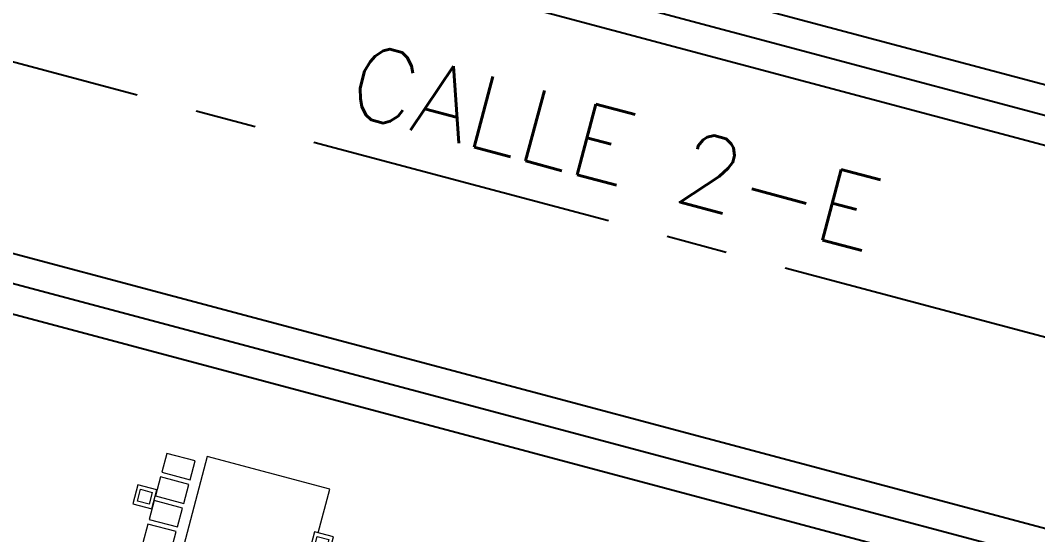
# Model space of a CAD drawing. Header units: metres. Extents: x 689715 to 690980, y 1005284 to 1006835.
# Drawn here: x 690810.53 to 690831.39, y 1005636.57 to 1005647.12 of the extents above; entities that cross this region are included whole.
import ezdxf

# ---------------------------------------------------------------- set-up
doc = ezdxf.new("R2010")
doc.units = ezdxf.units.M
doc.linetypes.add('CENTER', pattern=[2, 1.25, -0.25, 0.25, -0.25])
doc.linetypes.add('PHANTOM', pattern=[2.5, 1.25, -0.25, 0.25, -0.25, 0.25, -0.25])
for name, color, linetype in [('0_HUELLAS CASAS CASTILLA', 1, 'Continuous'), ('0_NUMERO DE LOTE FASE V', 3, 'Continuous'), ('C-CALLE-ACERA', 8, 'Continuous'), ('C-CALLES-NOMBRE', 2, 'Continuous'), ('CALLES-CENTRO', 2, 'CENTER')]:
    doc.layers.add(name, color=color, linetype=linetype)
doc.layers.add('Modelos genéricos', color=7, linetype='Continuous', lineweight=13)
doc.layers.add('Suelos', color=7, linetype='Continuous', lineweight=9)
doc.styles.add('ESTANDAR', font='romans.shx')

# ---------------------------------------------------------------- blocks, each defined once
blk = doc.blocks.new('MOLDURA COLUMNA - 0_40x_40-1533038-PLANO CLAVE _8 CASAS EN HILERA_ - Dependent 1')
at = {"layer": 'Modelos genéricos', "color": 253}
for p, q in [((0.2, 0.2), (-0.2, 0.2)), ((-0.2, 0.2), (-0.2, -0.2)), ((-0.125, -0.125), (-0.125, 0.125)), ((-0.125, 0.125), (0.125, 0.125)), ((0.125, 0.125), (0.125, -0.125)), ((0.2, -0.2), (0.2, 0.2)), ((-0.2, -0.2), (0.2, -0.2)), ((0.125, -0.125), (-0.125, -0.125))]:
    blk.add_line(p, q, dxfattribs=at)
blk = doc.blocks.new('012-AR_CASTILLA_MODELO B_rvt-1-PLANO CLAVE _8 CASAS EN HILERA_ - Dependent 1')
at = {"layer": 'Suelos', "color": 9}
for p, q in [((10.682, 74.518), (10.682, 78.668)), ((10.902, 76.568), (10.902, 76.168)), ((11.502, 76.168), (11.502, 76.568)), ((10.902, 76.168), (11.502, 76.168)), ((11.502, 76.068), (10.902, 76.068)), ((10.902, 76.068), (10.902, 75.668)), ((11.502, 75.668), (11.502, 76.068)), ((10.902, 75.668), (11.502, 75.668)), ((11.502, 75.568), (10.902, 75.568)), ((10.902, 75.568), (10.902, 75.168)), ((11.502, 75.168), (11.502, 75.568)), ((8.082, 75.443), (8.082, 74.518)), ((10.902, 75.168), (11.502, 75.168)), ((11.502, 75.068), (10.902, 75.068)), ((10.902, 75.068), (10.902, 74.668)), ((11.502, 74.668), (11.502, 75.068)), ((8.082, 74.518), (10.682, 74.518)), ((10.902, 74.668), (11.502, 74.668))]:
    blk.add_line(p, q, dxfattribs=at)
at = {"color": 254, "lineweight": 13}
for p in [(7.957, 75.643), (11.707, 75.643)]:
    blk.add_blockref('MOLDURA COLUMNA - 0_40x_40-1533038-PLANO CLAVE _8 CASAS EN HILERA_ - Dependent 1', p, dxfattribs=at)
blk = doc.blocks.new('CASTILLAS B BLOQUE 8')
at = {"layer": '0_HUELLAS CASAS CASTILLA', "color": 8, "lineweight": 5, "rotation": 90}
blk.add_blockref('012-AR_CASTILLA_MODELO B_rvt-1-PLANO CLAVE _8 CASAS EN HILERA_ - Dependent 1', (365.662, -39.382), dxfattribs=at)

msp = doc.modelspace()

# ---------------------------------------------------------------- linework, layer by layer
at = {"layer": 'C-CALLE-ACERA', "linetype": 'Continuous', "ltscale": 5}
for p, q in [((690800.106, 1005654.187), (690904.985, 1005626.214)), ((690799.797, 1005653.028), (690904.675, 1005625.055)), ((690902.21, 1005617.847), (690797.838, 1005645.684)), ((690797.529, 1005644.525), (690901.901, 1005616.687))]:
    msp.add_line(p, q, dxfattribs=at)
at = {"layer": 'C-CALLE-ACERA', "linetype": 'Continuous', "ltscale": 5, "flags": 128}
for points in [[(690799.951, 1005653.607), (690904.83, 1005625.635, 0.401015), (690906.647, 1005626.632), (690906.939, 1005627.556)], [(690902.839, 1005614.574), (690903.09, 1005615.368, 0.427536), (690902.046, 1005617.27), (690797.683, 1005645.104)]]:
    msp.add_lwpolyline(points, format="xyb", dxfattribs=at)
at = {"layer": 'CALLES-CENTRO', "linetype": 'CENTER', "ltscale": 5, "flags": 128}
msp.add_lwpolyline([(690661.952, 1005685.86), (690787.706, 1005652.319), (690909.72, 1005619.777)], dxfattribs=at)

# ---------------------------------------------------------------- block references
at = {"layer": '0_NUMERO DE LOTE FASE V', "linetype": 'PHANTOM', "rotation": 75.06604352304308}
msp.add_blockref('CASTILLAS B BLOQUE 8', (690711.6, 1005364.259), dxfattribs=at)

# ---------------------------------------------------------------- texts
at = {"layer": 'C-CALLES-NOMBRE', "insert": (690822.727, 1005644.525), "char_height": 1.5, "attachment_point": 5, "rotation": 345.066, "style": 'ESTANDAR'}
msp.add_mtext('\\A1;CALLE 2-E', dxfattribs=at)

doc.saveas('drawing.dxf')
